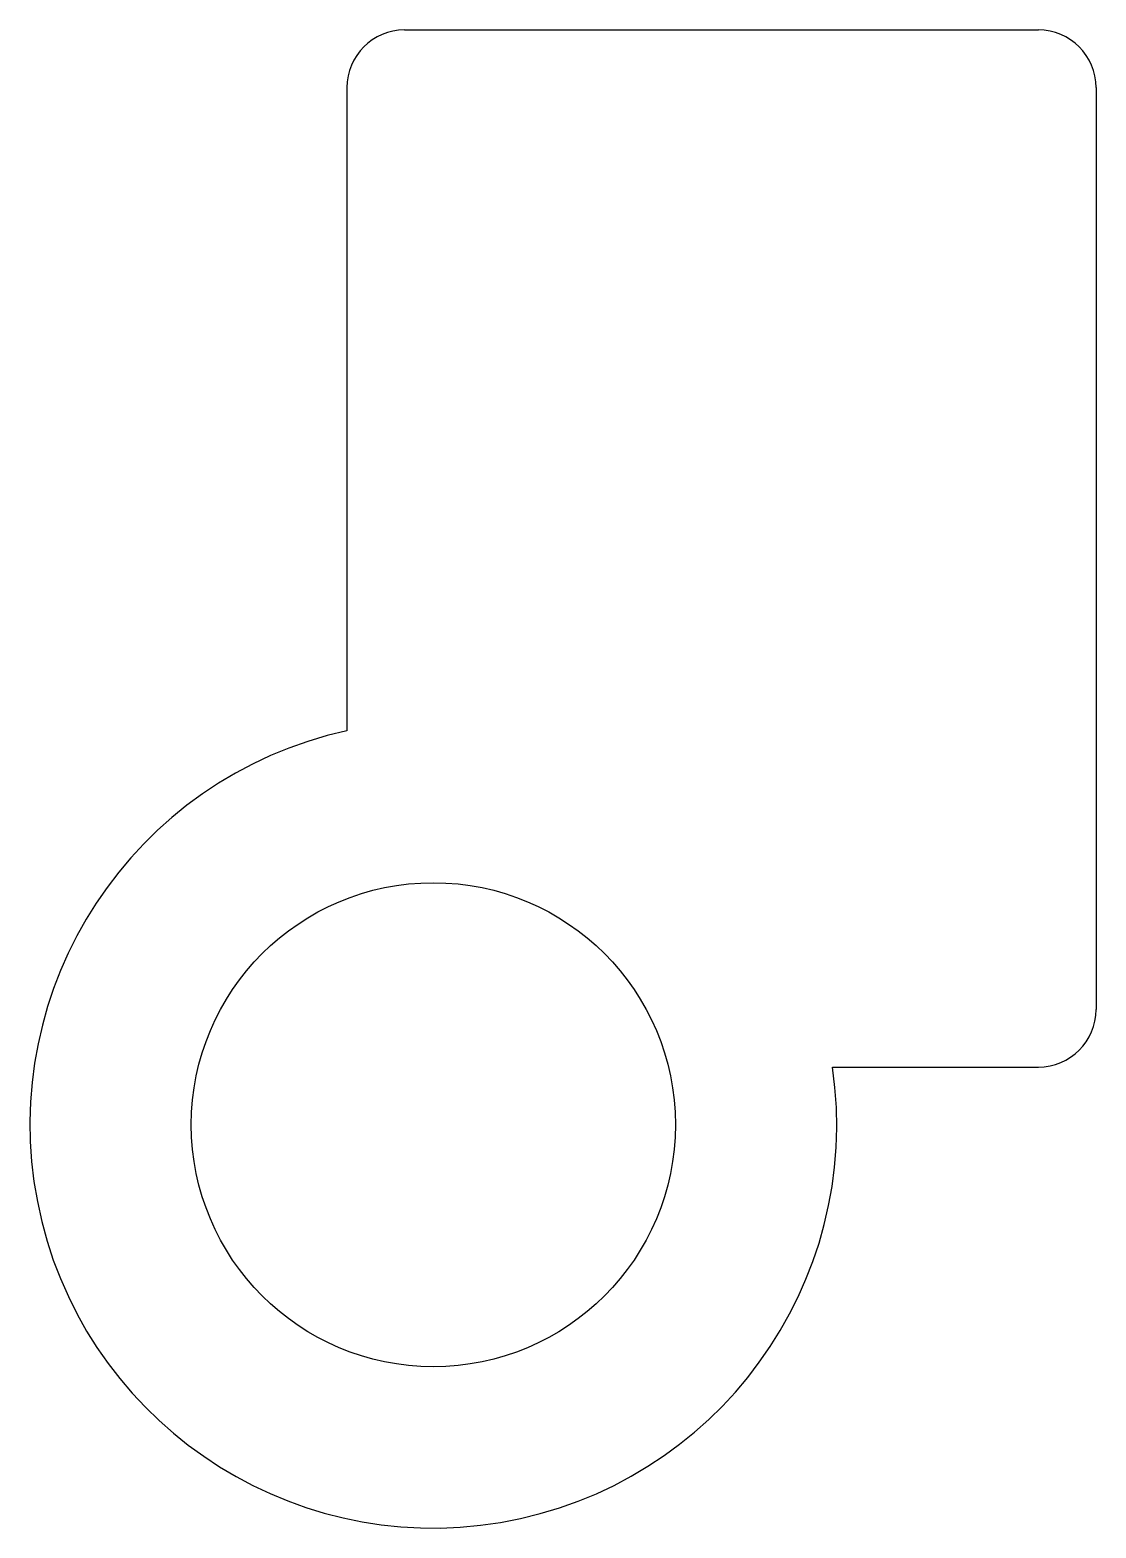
# Model space of a CAD drawing. Header units: millimetres. Extents: x -7 to 11.5, y -7 to 19.
import ezdxf

# ---------------------------------------------------------------- set-up
doc = ezdxf.new("R2010")
doc.units = ezdxf.units.MM

msp = doc.modelspace()

# ---------------------------------------------------------------- linework, layer by layer
for p, q in [((-0.5, 19), (10.5, 19)), ((-1.5, 18), (-1.5, 6.837)), ((11.5, 18), (11.5, 2)), ((6.928, 1), (10.5, 1))]:
    msp.add_line(p, q)
msp.add_circle((0, 0), 4.2)
for centre, radius, start, end in [((-0.5, 18), 1, 90, 180), ((10.5, 18), 1, 0, 90), ((0, 0), 7, -257.6264, 8.2132), ((10.5, 2), 1, 270, 360)]:
    msp.add_arc(centre, radius, start, end)

doc.saveas('drawing.dxf')
